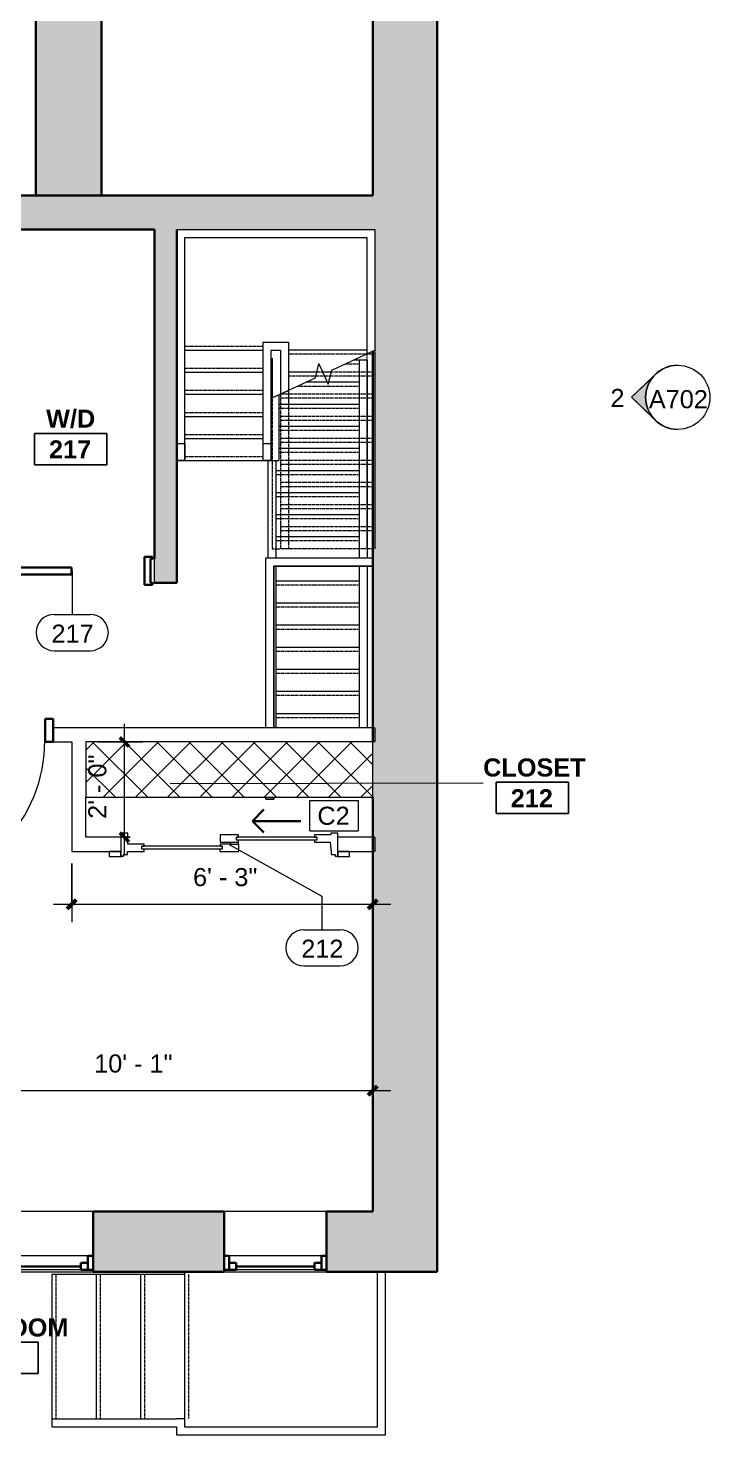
# Model space of a CAD drawing. Header units: inches. Extents: x -545 to 1083, y -2066 to -1239.
# Drawn here: x 913.2 to 1082.9, y -1970.5 to -1620.2 of the extents above; entities that cross this region are included whole.
import ezdxf

# ---------------------------------------------------------------- set-up
doc = ezdxf.new("R2010")
doc.units = ezdxf.units.IN
doc.header["$MEASUREMENT"] = 0
doc.linetypes.add('Overhead 1_16_', pattern=[0.101562, 0.0625, -0.039062])
for name, color, linetype, lineweight in [('A-ANNO-DIMS', 211, 'Continuous', 9), ('A-ANNO-DIMS-48', 211, 'Continuous', 9), ('A-ANNO-KEYN', 231, 'Continuous', 9), ('A-AREA-IDEN', 2, 'Continuous', 9), ('A-DETL-GENF', 92, 'Continuous', 9), ('A-DOOR', 31, 'Continuous', 18), ('A-DOOR-FRAM', 31, 'Continuous', 30), ('A-DOOR-GLAZ', 31, 'Continuous', 9), ('A-DOOR-IDEN', 31, 'Continuous', 9), ('A-DOOR-OPNG', 31, 'Continuous', 30), ('A-FLOR-HRAL', 11, 'Continuous', 9), ('A-GLAZ', 151, 'Continuous', 18), ('A-ROOF', 132, 'Continuous', 18), ('A-ROOF-PATT', 132, 'Continuous', 18), ('A-WALL', 113, 'Continuous', 18), ('A-WALL-PATT', 111, 'Continuous', 18), ('G-ANNO-SYMB', 111, 'Continuous', 9), ('I-WALL', 2, 'Continuous', 18), ('Q-CASE', 31, 'Continuous', 9), ('S-STRS', 31, 'Continuous', 18), ('S-STRS-MBND', 31, 'Continuous', 18)]:
    doc.layers.add(name, color=color, linetype=linetype, lineweight=lineweight)
doc.styles.add('Arial', font='arial.ttf', dxfattribs={"height": 4.5})
doc.styles.add('Swis721 Lt BT', font='swissl.ttf', dxfattribs={"height": 4.5})
doc.styles.add('Swis721 Lt BT_B', font='', dxfattribs={"height": 4.5})
doc.styles.get('Swis721 Lt BT_B').set_extended_font_data('Swis721 Lt BT', bold=True)
doc.dimstyles.new('OTJ_-_3_32__Linear__1_2__Tolerance', dxfattribs={"dimscale": 12, "dimtxt": 4.748918, "dimasz": 0.1875, "dimexe": 0.375, "dimexo": 0.25, "dimgap": 0.25, "dimtad": 1, "dimdec": 1, "dimrnd": 0.5, "dimzin": 3, "dimdsep": 46, "dimlunit": 4, "dimtxsty": 'Swis721 Lt BT', "dimblk1": 'OBLIQUE', "dimblk2": 'OBLIQUE', "dimsah": 1, "dimcen": 0.09, "dimdle": 0.375, "dimazin": 0, "dimtfac": 1, "dimtdec": 4, "dimtix": 1, "dimtmove": 0, "dimatfit": 3, "dimfxl": 1, "dimtvp": 1, "dimfrac": 2, "dimtolj": 1, "dimtzin": 0, "dimarcsym": 2})

# ---------------------------------------------------------------- blocks, each defined once
blk = doc.blocks.new('Window-Double-Hung - 2_ - 1 139_256_ Wx 42_-5478414-2ND FLOOR - CONSTRUCTION')
at = {"layer": 'A-GLAZ', "color": 8, "lineweight": 30}
for p, q in [((-12.77, 7.5), (-12.77, -7.5)), ((12.77, -7.5), (12.77, 7.5)), ((-12.77, 7), (-9.77, 7)), ((-11.52, 7), (-11.52, 3.5)), ((-11.52, 5.25), (-9.77, 5.25)), ((-9.77, 7), (-9.77, 5.25)), ((-9.77, 6.13), (9.77, 6.13)), ((9.77, 7), (12.77, 7)), ((9.77, 7), (9.77, 5.25)), ((11.52, 5.25), (9.77, 5.25)), ((11.52, 7), (11.52, 3.5)), ((-12.77, 3.5), (-11.52, 3.5)), ((11.52, 3.5), (12.77, 3.5))]:
    blk.add_line(p, q, dxfattribs=at)
at = {"layer": 'A-GLAZ'}
for p, q in [((12.77, 7.5), (-12.77, 7.5)), ((-12.77, -7.5), (12.77, -7.5))]:
    blk.add_line(p, q, dxfattribs=at)
at = {"layer": 'A-GLAZ', "lineweight": 9}
for p, q in [((-9.77, 7), (9.77, 7)), ((-11.52, 3.5), (11.52, 3.5))]:
    blk.add_line(p, q, dxfattribs=at)
blk = doc.blocks.new('Top Rail Type - Top Rail_Internal_-5120878-2ND FLOOR - CONSTRUCTION')
at = {"layer": 'A-FLOR-HRAL'}
blk.add_hatch(color=7, dxfattribs=at).paths.add_polyline_path([(973.68, -1723.68), (973.68, -1723.67), (971.68, -1723.68)], flags=0)
for p, q in [((971.68, -1723.68), (973.68, -1723.68)), ((971.68, -1727.91), (971.68, -1723.68)), ((973.68, -1723.68), (973.68, -1727.91)), ((973.68, -1727.91), (971.68, -1727.91))]:
    blk.add_line(p, q, dxfattribs=at)
blk = doc.blocks.new('Top Rail Type - Top Rail_Internal_-V5-2ND FLOOR - CONSTRUCTION')
at = {"layer": 'A-FLOR-HRAL'}
for p, q in [((971.68, -1698.41), (977.98, -1698.41)), ((971.68, -1703.41), (971.68, -1698.41)), ((977.98, -1698.41), (977.98, -1710.43)), ((973.68, -1700.41), (975.98, -1700.41)), ((973.68, -1703.41), (973.68, -1700.41)), ((975.98, -1700.41), (975.98, -1711.37)), ((971.68, -1727.91), (971.68, -1703.41)), ((973.68, -1727.91), (973.68, -1703.41)), ((975.98, -1711.37), (977.98, -1710.43)), ((971.68, -1727.91), (973.68, -1727.91))]:
    blk.add_line(p, q, dxfattribs=at)
at = {"layer": 'A-FLOR-HRAL', "linetype": 'Overhead 1_16_'}
for p, q in [((975.98, -1711.37), (975.98, -1749.91)), ((977.98, -1710.43), (977.98, -1749.91)), ((977.98, -1749.91), (975.98, -1749.91))]:
    blk.add_line(p, q, dxfattribs=at)
blk = doc.blocks.new('Top Rail Type - Top Rail_Internal_-5120897-2ND FLOOR - CONSTRUCTION')
at = {"layer": 'A-FLOR-HRAL'}
blk.add_hatch(color=7, dxfattribs=at).paths.add_polyline_path([(952.18, -1723.68), (952.18, -1723.67), (950.18, -1723.68)], flags=0)
for p, q in [((950.18, -1723.68), (952.18, -1723.68)), ((950.18, -1727.91), (950.18, -1723.68)), ((952.18, -1723.68), (952.18, -1727.91)), ((952.18, -1727.91), (950.18, -1727.91))]:
    blk.add_line(p, q, dxfattribs=at)
blk = doc.blocks.new('Top Rail Type - Top Rail_Internal_-V6-2ND FLOOR - CONSTRUCTION')
at = {"layer": 'A-FLOR-HRAL'}
for p, q in [((950.18, -1670.41), (999.48, -1670.41)), ((950.18, -1700.41), (950.18, -1670.41)), ((999.48, -1670.41), (999.48, -1694.91)), ((952.18, -1672.41), (997.48, -1672.41)), ((952.18, -1700.41), (952.18, -1672.41)), ((997.48, -1672.41), (997.48, -1694.91)), ((997.48, -1694.91), (997.48, -1701.34)), ((999.48, -1694.91), (999.48, -1700.41)), ((950.18, -1727.91), (950.18, -1700.41)), ((952.18, -1727.91), (952.18, -1700.41)), ((997.48, -1701.34), (999.48, -1700.41)), ((950.18, -1727.91), (952.18, -1727.91))]:
    blk.add_line(p, q, dxfattribs=at)
at = {"layer": 'A-FLOR-HRAL', "linetype": 'Overhead 1_16_'}
for p, q in [((997.48, -1701.34), (997.48, -1749.91)), ((999.48, -1700.41), (999.48, -1749.91)), ((999.48, -1749.91), (997.48, -1749.91))]:
    blk.add_line(p, q, dxfattribs=at)
blk = doc.blocks.new('Top Rail Type - Top Rail_Internal_-5427093-2ND FLOOR - CONSTRUCTION')
at = {"layer": 'A-FLOR-HRAL'}
for p, q in [((972.39, -1794.46), (972.39, -1752.16)), ((972.39, -1752.16), (998.98, -1752.16)), ((974.39, -1754.16), (974.39, -1794.46)), ((998.98, -1754.16), (974.39, -1754.16)), ((972.39, -1812.18), (972.39, -1811.74)), ((974.39, -1812.18), (972.39, -1812.18)), ((974.39, -1811.74), (974.39, -1812.18))]:
    blk.add_line(p, q, dxfattribs=at)
blk = doc.blocks.new('Top Rail Type - Top Rail_Internal_-V9-2ND FLOOR - CONSTRUCTION')
at = {"layer": 'A-FLOR-HRAL'}
for p, q in [((972.39, -1752.16), (998.98, -1752.16)), ((972.39, -1794.46), (972.39, -1752.16)), ((974.39, -1754.16), (998.98, -1754.16)), ((974.39, -1794.46), (974.39, -1754.16)), ((972.39, -1812.18), (972.39, -1811.74)), ((972.39, -1812.18), (974.39, -1812.18)), ((974.39, -1812.18), (974.39, -1811.74))]:
    blk.add_line(p, q, dxfattribs=at)
blk = doc.blocks.new('Single Flush - D1 3_ X 8_  - NOT FR-6102448-2ND FLOOR - CONSTRUCTION')
at = {"layer": 'A-DOOR', "lineweight": 30}
for p, q in [((16.15625, 37.5625), (16.15625, 1.75)), ((17.90625, 37.5625), (16.15625, 37.5625)), ((17.90625, 1.75), (17.90625, 37.5625)), ((16.15625, 1.75), (17.90625, 1.75))]:
    blk.add_line(p, q, dxfattribs=at)
at = {"layer": 'A-DOOR', "lineweight": 9}
blk.add_arc((17.90625, 1.75), 35.8125, 90, 180.5, dxfattribs=at)
at = {"layer": 'A-DOOR-FRAM'}
for p, q in [((-20, -4), (-20, 1.75)), ((-20, 1.75), (-18, 1.75)), ((-18, -4), (-18, 1.75)), ((18.000004, -4), (18.000004, 1.75)), ((18.000004, 1.75), (20.000004, 1.75)), ((20.000004, -4), (20.000004, 1.75)), ((-20, -4), (-18, -4)), ((18.000004, -4), (20.000004, -4))]:
    blk.add_line(p, q, dxfattribs=at)
blk = doc.blocks.new('Single Flush Pocket - D4 3_ X 8_-6057209-2ND FLOOR - CONSTRUCTION')
at = {"layer": 'A-DOOR', "lineweight": 30}
for p, q in [((0.1875, 0.875), (0.1875, -0.875)), ((36, 0.875), (0.1875, 0.875)), ((36, -0.875), (36, 0.875)), ((0.1875, -0.875), (36, -0.875))]:
    blk.add_line(p, q, dxfattribs=at)
at = {"layer": 'A-DOOR', "lineweight": 9}
blk.add_arc((36, 0.875), 35.8125, 180, 180.5, dxfattribs=at)
at = {"layer": 'A-DOOR-FRAM'}
for p, q in [((-20, 3.5), (-18, 3.5)), ((-20, 3.5), (-20, 3)), ((-20, 3), (-19.5, 3)), ((-19.5, -3), (-19.5, 3)), ((-18, -3.5), (-18, 3.5)), ((18.000004, -3.5), (18.000004, 3.5)), ((18.000004, 3.5), (20.000004, 3.5)), ((19.500004, 3), (20.000004, 3)), ((19.500004, -3), (19.500004, 3)), ((20.000004, 3.5), (20.000004, 3)), ((-20, -3), (-19.5, -3)), ((-20, -3.5), (-20, -3)), ((-20, -3.5), (-18, -3.5)), ((18.000004, -3.5), (20.000004, -3.5)), ((19.500004, -3), (20.000004, -3)), ((20.000004, -3.5), (20.000004, -3))]:
    blk.add_line(p, q, dxfattribs=at)
blk = doc.blocks.new('Door-Sliding-JELD-WEN-2_Panel-Stationary_Active-Wide_Stile-EpicVue - Not A Type - Load Type Catalog 4_6_-5760578-2ND FLOOR - CONSTRUCTION')
at = {"layer": 'A-DETL-GENF'}
for p, q in [((-26.86, 3.06), (-29.91, 3.06)), ((-29.91, 3.06), (-29.91, 1.8)), ((-29.91, 1.8), (-27, 1.8)), ((-27, 1.8), (-27, 2.98)), ((-27, 2.98), (-26.86, 2.98)), ((-26.34, 2.94), (-27, 2.94)), ((-27, 2.94), (-27, -2.8)), ((-26.86, 2.98), (-26.86, 3.06)), ((-26.34, 2.55), (-26.34, 2.94)), ((-25.34, 2.55), (-26.34, 2.55)), ((-25.34, 2.06), (-25.34, 2.55)), ((-25.11, -0.54), (-25.34, 2.06)), ((2.32, 1.74), (-2.37, 1.74)), ((-2.37, 1.74), (-2.37, -0.1)), ((1.78, 0.48), (1.78, 1.23)), ((1.78, 1.23), (2.32, 1.23)), ((2.31, 0.48), (1.78, 0.48)), ((2.31, -0.05), (2.31, 0.48)), ((2.32, 1.23), (2.32, 1.74)), ((21.2, 1.74), (21.2, 1.23)), ((25.33, 1.74), (21.2, 1.74)), ((21.2, 1.23), (21.75, 1.23)), ((21.75, 0.48), (21.21, 0.48)), ((21.21, 0.48), (21.21, -0.05)), ((21.75, 1.23), (21.75, 0.48)), ((26.34, 2.55), (25.33, 2.55)), ((25.33, 2.55), (25.33, 1.74)), ((27, 2.95), (26.34, 2.95)), ((26.34, 2.95), (26.34, 2.55)), ((26.86, 3.06), (26.86, 2.98)), ((29.91, 3.06), (26.86, 3.06)), ((26.86, 2.98), (27, 2.98)), ((27, 2.98), (27, 1.8)), ((27, -2.8), (27, 2.95)), ((27, 1.8), (29.91, 1.8)), ((29.91, 1.8), (29.91, 3.06)), ((-27, -2.8), (-25.25, -2.8)), ((-25.25, -2.8), (-25.25, -2.33)), ((-25.25, -2.33), (-21.22, -2.33)), ((-21.21, -0.54), (-25.11, -0.54)), ((-21.75, -1.8), (-21.75, -1.05)), ((-21.75, -1.05), (-21.21, -1.05)), ((-21.22, -1.8), (-21.75, -1.8)), ((-21.22, -2.33), (-21.22, -1.8)), ((-21.21, -1.05), (-21.21, -0.54)), ((-2.37, -0.1), (-2.32, -0.1)), ((-2.32, -0.05), (-2.32, -0.1)), ((-0.28, -0.05), (-2.32, -0.05)), ((-2.32, -0.1), (-2.32, -1.05)), ((-0.28, -0.54), (-2.32, -0.54)), ((-2.32, -1.05), (-1.78, -1.05)), ((-1.78, -1.8), (-2.31, -1.8)), ((-2.31, -1.8), (-2.31, -2.33)), ((-2.31, -2.33), (2.31, -2.33)), ((-1.78, -1.05), (-1.78, -1.8)), ((-0.28, -0.54), (-0.28, -0.05)), ((-0.28, -0.05), (2.31, -0.05)), ((2.31, -0.54), (-0.28, -0.54)), ((2.31, -2.33), (2.31, -0.54)), ((21.21, -0.05), (25.25, -0.05)), ((25.25, -0.05), (25.25, -2.8)), ((25.25, -2.8), (27, -2.8))]:
    blk.add_line(p, q, dxfattribs=at)
at = {"layer": 'A-DOOR-GLAZ'}
for p, q in [((1.78, 1.23), (21.75, 1.23)), ((1.78, 0.48), (21.75, 0.48)), ((-21.75, -1.05), (-1.78, -1.05)), ((-21.75, -1.8), (-1.78, -1.8))]:
    blk.add_line(p, q, dxfattribs=at)
at = {"layer": 'A-DOOR-OPNG'}
for p, q in [((-8.6, -2.99), (-5.77, -5.81)), ((-5.77, -5.81), (-17.77, -5.81)), ((-8.6, -8.64), (-5.77, -5.81))]:
    blk.add_line(p, q, dxfattribs=at)
blk = doc.blocks.new('CW Shelves _ Rails - Shelve Rail-5765591-2ND FLOOR - CONSTRUCTION')
at = {"layer": 'Q-CASE'}
h = blk.add_hatch(dxfattribs=at)
h.set_pattern_fill('FP_18', color=256, style=0, pattern_type=2)
h.set_pattern_definition([(45, (-925.577, 1795.6), (-4.006467, 4.006467), []), (135, (-925.577, 1795.6), (-4.006467, -4.006467), [])])
h.paths.add_polyline_path([(2.35, -16.14), (73.4, -16.14), (73.4, -2.36), (2, -2.36), (2, -16.14)], flags=0)
for p, q in [((73.4, -2.36), (2, -2.36)), ((2, -2.36), (2, -16.14)), ((73.4, -16.14), (73.4, -2.36)), ((2, -16.14), (73.4, -16.14))]:
    blk.add_line(p, q, dxfattribs=at)
blk = doc.blocks.new('Elevation - Filled Arrow 2-347888-2ND FLOOR - CONSTRUCTION')
at = {"layer": 'G-ANNO-SYMB'}
blk.add_circle((0, 0), 0.1664, dxfattribs=at)
blk = doc.blocks.new('Elevation - Filled Arrow-151867-2ND FLOOR - CONSTRUCTION')
at = {"layer": 'G-ANNO-SYMB'}
h = blk.add_hatch(color=256, dxfattribs=at)
edge = h.paths.add_edge_path(flags=0)
edge.add_line((0, 0.2393), (0.1103, 0.1247))
edge.add_arc((-0.0002, -0.0002), 0.1667, 48.49802, 130.55707)
edge.add_line((-0.1085, 0.1265), (0, 0.2393))
for p, q in [((0, 0.2393), (-0.1085, 0.1265)), ((-0.1084, 0.1266), (0, 0.2393)), ((0, 0.2393), (-0.1084, 0.1266)), ((0, 0.2393), (0.11, 0.1249)), ((0.1103, 0.1247), (0, 0.2393))]:
    blk.add_line(p, q, dxfattribs=at)
blk.add_arc((-0.0002, -0.0002), 0.1667, 48.49802, 130.55707, dxfattribs=at)
blk.add_ellipse((-0.0002, -0.0001), major_axis=(-0.1667, 0), ratio=0.999376, start_param=3.141593, end_param=6.283185, dxfattribs=at)
blk = doc.blocks.new('Room Tag - Room Name and Number-3379422-2ND FLOOR - CONSTRUCTION')
at = {"layer": 'A-AREA-IDEN'}
for p, q in [((-0.1881, -0.1636), (-0.1881, -0.0018)), ((-0.1881, -0.0018), (0.1869, -0.0018)), ((0.1869, -0.0018), (-0.1881, -0.0018)), ((-0.1881, -0.0018), (-0.1881, -0.1636)), ((0.1869, -0.0018), (0.1869, -0.1636)), ((0.1869, -0.1636), (0.1869, -0.0018)), ((0.1869, -0.1636), (-0.1881, -0.1636)), ((-0.1881, -0.1636), (0.1869, -0.1636))]:
    blk.add_line(p, q, dxfattribs=at)
blk = doc.blocks.new('Keynote Tag - Keynote Number - Boxed-135510-2ND FLOOR - CONSTRUCTION')
at = {"layer": 'A-ANNO-KEYN'}
for p, q in [((-0.125, -0.0792), (-0.125, 0.0781)), ((-0.125, 0.0781), (0.125, 0.0781)), ((0.125, 0.0781), (0.125, -0.0792)), ((-0.125, -0.0792), (0.125, -0.0792))]:
    blk.add_line(p, q, dxfattribs=at)
blk = doc.blocks.new('DIMBLOCK21-2ND FLOOR - CONSTRUCTION')
at = {"layer": 'A-ANNO-DIMS-48'}
for p, q in [((878.18, -1886.18), (878.18, -1880.27)), ((998.98, -1886.18), (998.98, -1880.27)), ((873.68, -1884.77), (1003.48, -1884.77)), ((878.18, -1884.77), (878.18, -1886.18)), ((998.98, -1884.77), (998.98, -1886.18))]:
    blk.add_line(p, q, dxfattribs=at)
at = {"layer": 'A-ANNO-DIMS-48', "lineweight": 50}
for p, q in [((878.18, -1884.77), (879.3, -1883.65)), ((998.98, -1884.77), (1000.1, -1883.65)), ((878.18, -1884.77), (877.05, -1885.9)), ((998.98, -1884.77), (997.85, -1885.9))]:
    blk.add_line(p, q, dxfattribs=at)
at = {"layer": 'A-ANNO-DIMS-48', "color": 0, "insert": (929.65, -1875.77), "char_height": 4.5, "width": 21.438, "attachment_point": 1, "line_spacing_factor": 1.005062, "style": 'Swis721 Lt BT'}
blk.add_mtext('10\' - 1"', dxfattribs=at)
blk = doc.blocks.new('_Oblique')
at = {"color": 0, "linetype": 'ByBlock', "lineweight": -2}
blk.add_line((-0.5, -0.5), (0.5, 0.5), dxfattribs=at)
blk = doc.blocks.new('DIMBLOCK28-2ND FLOOR - CONSTRUCTION')
at = {"layer": 'A-ANNO-DIMS-48'}
for p, q in [((937.18, -1826.21), (937.18, -1793.46)), ((930.57, -1797.96), (941.68, -1797.96)), ((937.18, -1797.96), (930.57, -1797.96)), ((938.59, -1821.71), (932.68, -1821.71)), ((937.18, -1821.71), (938.59, -1821.71))]:
    blk.add_line(p, q, dxfattribs=at)
at = {"layer": 'A-ANNO-DIMS-48', "lineweight": 50}
for p, q in [((937.18, -1797.96), (936.06, -1796.84)), ((937.18, -1797.96), (938.31, -1799.09)), ((937.18, -1821.71), (936.06, -1820.59)), ((937.18, -1821.71), (938.31, -1822.84))]:
    blk.add_line(p, q, dxfattribs=at)
at = {"layer": 'A-ANNO-DIMS-48', "color": 0, "insert": (928.18, -1817.11), "char_height": 4.5, "width": 17.4579, "attachment_point": 1, "rotation": 90, "line_spacing_factor": 1.005062, "style": 'Swis721 Lt BT'}
blk.add_mtext('2\' - 0"', dxfattribs=at)
blk = doc.blocks.new('DIMBLOCK29-2ND FLOOR - CONSTRUCTION')
at = {"layer": 'A-ANNO-DIMS-48'}
for p, q in [((924.07, -1828.21), (924.07, -1842.87)), ((924.07, -1838.37), (924.07, -1828.21)), ((998.98, -1839.78), (998.98, -1833.87)), ((919.57, -1838.37), (1003.48, -1838.37)), ((998.98, -1838.37), (998.98, -1839.78))]:
    blk.add_line(p, q, dxfattribs=at)
at = {"layer": 'A-ANNO-DIMS-48', "lineweight": 50}
for p, q in [((924.07, -1838.37), (922.95, -1839.5)), ((924.07, -1838.37), (925.2, -1837.25)), ((998.98, -1838.37), (997.85, -1839.5)), ((998.98, -1838.37), (1000.1, -1837.25))]:
    blk.add_line(p, q, dxfattribs=at)
at = {"layer": 'A-ANNO-DIMS-48', "color": 0, "insert": (954.25, -1829.37), "char_height": 4.5, "width": 17.4579, "attachment_point": 1, "line_spacing_factor": 1.005062, "style": 'Swis721 Lt BT'}
blk.add_mtext('6\' - 3"', dxfattribs=at)
blk = doc.blocks.new('Door Tag - Door Tag-41184-2ND FLOOR - CONSTRUCTION')
at = {"layer": 'A-DOOR-IDEN'}
for p, q in [((-0.09375, 0.09375), (0.09375, 0.09375)), ((-0.09375, -0.09375), (0.09375, -0.09375))]:
    blk.add_line(p, q, dxfattribs=at)
for centre, start, end in [((-0.09375, 0), 90, 270), ((0.09375, 0), 270, 90)]:
    blk.add_arc(centre, 0.09375, start, end, dxfattribs=at)

msp = doc.modelspace()

# ---------------------------------------------------------------- hatches: boundary and pattern name
at = {"layer": 'A-ROOF-PATT'}
msp.add_hatch(color=250, dxfattribs=at).paths.add_polyline_path([(915.13, -1661.91), (931.45, -1661.91), (931.45, -1424.56), (915.13, -1424.56)], flags=0)
at = {"layer": 'A-WALL-PATT', "lineweight": 9}
for points in [[(998.98, -1929.91), (1014.98, -1929.91), (1014.98, -1437.56), (998.98, -1437.56), (998.98, -1670.41), (999.48, -1670.41), (999.48, -1700.41), (998.98, -1700.64), (998.98, -1914.91)], [(998.98, -1670.41), (998.98, -1661.91), (898.62, -1661.91), (898.62, -1670.41), (997.48, -1670.41)], [(950.18, -1758.38), (950.18, -1670.41), (944.68, -1670.41), (944.68, -1758.38)]]:
    msp.add_hatch(color=7, dxfattribs=at).paths.add_polyline_path(points, flags=0)
h = msp.add_hatch(color=7, dxfattribs=at)
h.paths.add_polyline_path([(998.98, -1929.91), (998.98, -1914.91), (987.5, -1914.91), (987.5, -1929.91)], flags=0)
h.paths.add_polyline_path([(961.96, -1929.91), (961.96, -1914.91), (929.37, -1914.91), (929.37, -1929.91)], flags=0)
h.paths.add_polyline_path([(903.82, -1929.91), (903.82, -1914.91), (874.68, -1914.91), (874.68, -1929.91)], flags=0)
h.paths.add_polyline_path([(849.14, -1929.91), (849.14, -1914.91), (828.03, -1914.91), (828.03, -1915.23), (823.16, -1915.23), (823.16, -1914.91), (807.14, -1914.91), (807.14, -1929.91)], flags=0)
h.paths.add_polyline_path([(781.14, -1929.91), (781.14, -1914.91), (742.31, -1914.91), (742.31, -1929.91)], flags=0)
h.paths.add_polyline_path([(700.5, -1929.91), (716.31, -1929.91), (716.31, -1914.91), (631.75, -1914.91), (631.75, -1929.91)], flags=0)
h.paths.add_polyline_path([(601.82, -1929.91), (601.82, -1914.91), (549.57, -1914.91), (549.57, -1929.91)], flags=0)
h.paths.add_polyline_path([(519.64, -1929.91), (519.64, -1914.91), (478.36, -1914.91), (478.36, -1929.91), (479.96, -1929.91)], flags=0)
h.paths.add_polyline_path([(369.69, -1929.91), (377.07, -1929.91), (377.07, -1914.91), (335.08, -1914.91), (335.08, -1929.91)], flags=0)
h.paths.add_polyline_path([(448.42, -1929.91), (448.42, -1914.91), (407, -1914.91), (407, -1929.91)], flags=0)

# ---------------------------------------------------------------- linework, layer by layer
at = {"layer": 'A-AREA-IDEN'}
msp.add_line((948.56, -1808.35), (1026.45, -1808.11), dxfattribs=at)
at = {"layer": 'A-DOOR-IDEN'}
for p, q in [((924.18, -1755.38), (924.18, -1766.25)), ((963.28, -1823.46), (986.34, -1836.34)), ((986.34, -1836.34), (986.34, -1844.71))]:
    msp.add_line(p, q, dxfattribs=at)
at = {"layer": 'A-ROOF', "color": 8, "lineweight": 30}
for p, q in [((915.13, -1424.56), (915.13, -1661.91)), ((931.45, -1661.91), (931.45, -1424.56))]:
    msp.add_line(p, q, dxfattribs=at)
at = {"layer": 'A-WALL', "color": 8, "lineweight": 30}
for p, q in [((1014.98, -1929.91), (1014.98, -1424.56)), ((998.98, -1437.56), (998.98, -1661.91)), ((998.98, -1661.91), (846.36, -1661.91)), ((903.8, -1670.41), (944.68, -1670.41)), ((998.98, -1700.64), (998.98, -1797.96)), ((998.98, -1811.74), (998.98, -1914.91)), ((961.96, -1914.91), (929.37, -1914.91)), ((998.98, -1914.91), (987.5, -1914.91)), ((929.37, -1929.91), (961.96, -1929.91)), ((987.5, -1929.91), (1014.98, -1929.91))]:
    msp.add_line(p, q, dxfattribs=at)
at = {"layer": 'A-WALL'}
for p, q in [((944.68, -1758.38), (944.68, -1752.38)), ((999.48, -1794.46), (998.98, -1794.46)), ((999.48, -1797.96), (998.98, -1797.96)), ((999.48, -1821.71), (998.98, -1821.71)), ((999.48, -1825.21), (998.98, -1825.21))]:
    msp.add_line(p, q, dxfattribs=at)
at = {"layer": 'I-WALL', "color": 8, "lineweight": 30}
for p, q in [((944.68, -1670.41), (944.68, -1752.38)), ((950.18, -1758.38), (950.18, -1670.41)), ((944.68, -1758.38), (950.18, -1758.38))]:
    msp.add_line(p, q, dxfattribs=at)
at = {"layer": 'I-WALL'}
for p, q in [((944.68, -1752.38), (943.68, -1752.38)), ((943.68, -1752.38), (943.68, -1754.25)), ((943.68, -1754.25), (943.72, -1754.25)), ((943.72, -1754.25), (943.72, -1756.5)), ((943.72, -1756.5), (943.68, -1756.5)), ((943.68, -1756.5), (943.68, -1758.38)), ((943.68, -1758.38), (944.68, -1758.38)), ((998.98, -1794.46), (919.43, -1794.46)), ((919.43, -1794.46), (919.43, -1797.96)), ((919.43, -1797.96), (924.07, -1797.96)), ((924.07, -1797.96), (924.07, -1825.21)), ((927.57, -1821.71), (927.57, -1811.74)), ((936.28, -1821.71), (927.57, -1821.71)), ((998.98, -1821.71), (990.28, -1821.71)), ((924.07, -1825.21), (936.28, -1825.21)), ((990.28, -1825.21), (998.98, -1825.21))]:
    msp.add_line(p, q, dxfattribs=at)
at = {"layer": 'I-WALL', "lineweight": 9}
for p, q in [((999.48, -1794.46), (999.48, -1797.96)), ((999.48, -1821.71), (999.48, -1825.21))]:
    msp.add_line(p, q, dxfattribs=at)
at = {"layer": 'S-STRS', "linetype": 'Overhead 1_16_', "lineweight": 9}
for p, q in [((952.18, -1699.41), (971.68, -1699.41)), ((997.33, -1701.41), (977.98, -1701.41)), ((952.18, -1704.91), (971.68, -1704.91)), ((985.6, -1703.93), (985.51, -1703.93)), ((995.57, -1703.93), (991.93, -1703.93)), ((984.79, -1706.91), (977.98, -1706.91)), ((988.4, -1706.91), (986.99, -1706.91)), ((952.18, -1710.41), (971.68, -1710.41)), ((995.57, -1709.43), (980.13, -1709.43)), ((952.18, -1715.91), (971.68, -1715.91)), ((995.57, -1714.93), (975.68, -1714.93)), ((952.18, -1721.41), (971.68, -1721.41)), ((995.57, -1720.43), (975.68, -1720.43)), ((995.57, -1725.93), (975.68, -1725.93)), ((952.18, -1726.91), (971.68, -1726.91)), ((995.57, -1731.43), (974.88, -1731.43)), ((995.57, -1736.93), (974.88, -1736.93)), ((995.57, -1742.43), (974.88, -1742.43)), ((995.57, -1747.93), (974.88, -1747.93)), ((995.57, -1758.93), (974.88, -1758.93)), ((995.57, -1764.43), (974.88, -1764.43)), ((995.57, -1769.93), (974.88, -1769.93)), ((995.57, -1775.43), (974.88, -1775.43)), ((995.57, -1780.93), (974.88, -1780.93)), ((995.57, -1786.43), (974.88, -1786.43)), ((995.57, -1791.93), (974.88, -1791.93)), ((920.14, -1930.48), (920.14, -1966.48)), ((931.14, -1930.48), (931.14, -1966.48)), ((942.14, -1930.48), (942.14, -1966.48)), ((953.14, -1930.48), (953.14, -1966.48))]:
    msp.add_line(p, q, dxfattribs=at)
at = {"layer": 'S-STRS', "lineweight": 9}
for p, q in [((952.18, -1700.41), (971.68, -1700.41)), ((997.48, -1700.41), (977.98, -1700.41)), ((973.98, -1702.41), (973.98, -1712.3)), ((995.57, -1702.93), (994.07, -1702.93)), ((997.57, -1702.93), (995.57, -1702.93)), ((995.57, -1702.93), (995.57, -1708.43)), ((997.57, -1702.93), (997.57, -1752.16)), ((952.18, -1705.91), (971.68, -1705.91)), ((985.03, -1705.91), (977.98, -1705.91)), ((987.7, -1708.43), (982.28, -1708.43)), ((988.65, -1705.91), (986.52, -1705.91)), ((995.57, -1708.43), (988.03, -1708.43)), ((995.57, -1708.43), (995.57, -1713.93)), ((952.18, -1711.41), (971.68, -1711.41)), ((975.68, -1727.91), (975.68, -1711.51)), ((995.57, -1713.93), (975.68, -1713.93)), ((995.57, -1713.93), (995.57, -1719.43)), ((952.18, -1716.91), (971.68, -1716.91)), ((995.57, -1719.43), (975.68, -1719.43)), ((995.57, -1719.43), (995.57, -1724.93)), ((952.18, -1722.41), (971.68, -1722.41)), ((995.57, -1724.93), (975.68, -1724.93)), ((995.57, -1724.93), (995.57, -1730.43)), ((952.18, -1727.91), (971.68, -1727.91)), ((972.88, -1727.91), (972.88, -1752.16)), ((973.68, -1727.91), (975.68, -1727.91)), ((974.88, -1727.91), (974.88, -1730.43)), ((974.88, -1730.43), (974.88, -1735.93)), ((995.57, -1730.43), (974.88, -1730.43)), ((995.57, -1730.43), (995.57, -1735.93)), ((974.88, -1735.93), (974.88, -1741.43)), ((995.57, -1735.93), (974.88, -1735.93)), ((995.57, -1735.93), (995.57, -1741.43)), ((974.88, -1741.43), (974.88, -1746.93)), ((995.57, -1741.43), (974.88, -1741.43)), ((995.57, -1741.43), (995.57, -1746.93)), ((974.88, -1746.93), (974.88, -1752.16)), ((995.57, -1746.93), (974.88, -1746.93)), ((995.57, -1746.93), (995.57, -1752.16)), ((974.88, -1754.16), (974.88, -1757.93)), ((995.57, -1754.16), (995.57, -1757.93)), ((997.57, -1754.16), (997.57, -1794.46)), ((974.88, -1757.93), (974.88, -1763.43)), ((995.57, -1757.93), (974.88, -1757.93)), ((995.57, -1757.93), (995.57, -1763.43)), ((974.88, -1763.43), (974.88, -1768.93)), ((995.57, -1763.43), (974.88, -1763.43)), ((995.57, -1763.43), (995.57, -1768.93)), ((974.88, -1768.93), (974.88, -1774.43)), ((995.57, -1768.93), (974.88, -1768.93)), ((995.57, -1768.93), (995.57, -1774.43)), ((974.88, -1774.43), (974.88, -1779.93)), ((995.57, -1774.43), (974.88, -1774.43)), ((995.57, -1774.43), (995.57, -1779.93)), ((974.88, -1779.93), (974.88, -1785.43)), ((995.57, -1779.93), (974.88, -1779.93)), ((995.57, -1779.93), (995.57, -1785.43)), ((974.88, -1785.43), (974.88, -1790.93)), ((995.57, -1785.43), (974.88, -1785.43)), ((995.57, -1785.43), (995.57, -1790.93)), ((974.88, -1790.93), (974.88, -1794.46)), ((995.57, -1790.93), (974.88, -1790.93)), ((995.57, -1790.93), (995.57, -1794.46)), ((919.14, -1930.48), (919.14, -1966.48)), ((919.14, -1930.48), (930.14, -1930.48)), ((930.14, -1930.48), (941.14, -1930.48)), ((930.14, -1930.48), (930.14, -1966.48)), ((941.14, -1930.48), (952.14, -1930.48)), ((941.14, -1930.48), (941.14, -1966.48)), ((952.14, -1929.91), (952.14, -1930.48)), ((952.14, -1930.48), (952.14, -1966.48)), ((1000.14, -1968.48), (1000.14, -1929.91)), ((1002.14, -1970.48), (1002.14, -1929.91)), ((919.14, -1966.48), (919.14, -1968.48)), ((919.14, -1966.48), (930.14, -1966.48)), ((930.14, -1966.48), (941.14, -1966.48)), ((941.14, -1966.48), (950.14, -1966.48)), ((952.14, -1966.48), (950.14, -1966.48)), ((952.14, -1966.48), (952.14, -1968.48)), ((919.14, -1968.48), (950.14, -1968.48)), ((950.14, -1968.48), (950.14, -1970.48)), ((950.14, -1970.48), (1002.14, -1970.48)), ((952.14, -1968.48), (1000.14, -1968.48))]:
    msp.add_line(p, q, dxfattribs=at)
at = {"layer": 'S-STRS-MBND', "lineweight": 9}
for p, q in [((988.77, -1705.4), (999.48, -1700.41)), ((984.69, -1707.31), (985.54, -1703.81)), ((985.54, -1703.81), (987.92, -1708.9)), ((987.92, -1708.9), (988.77, -1705.4)), ((973.98, -1712.3), (984.69, -1707.31))]:
    msp.add_line(p, q, dxfattribs=at)
at = {"layer": 'S-STRS-MBND', "linetype": 'Overhead 1_16_', "lineweight": 9}
for p, q in [((998.98, -1701.41), (997.33, -1701.41)), ((999.48, -1700.84), (999.48, -1749.91)), ((986.99, -1706.91), (984.79, -1706.91)), ((986.52, -1705.91), (985.03, -1705.91)), ((999.48, -1706.91), (988.4, -1706.91)), ((999.48, -1705.91), (988.65, -1705.91)), ((973.98, -1712.3), (973.98, -1749.91)), ((975.98, -1711.37), (975.98, -1749.91)), ((999.48, -1711.41), (975.98, -1711.41)), ((999.48, -1712.41), (975.98, -1712.41)), ((999.48, -1716.91), (975.98, -1716.91)), ((999.48, -1717.91), (975.98, -1717.91)), ((999.48, -1722.41), (975.98, -1722.41)), ((999.48, -1723.41), (975.98, -1723.41)), ((999.48, -1727.91), (975.98, -1727.91)), ((999.48, -1728.91), (975.98, -1728.91)), ((999.48, -1733.41), (975.98, -1733.41)), ((999.48, -1734.41), (975.98, -1734.41)), ((999.48, -1738.91), (975.98, -1738.91)), ((999.48, -1739.91), (975.98, -1739.91)), ((999.48, -1744.41), (975.98, -1744.41)), ((999.48, -1745.41), (975.98, -1745.41)), ((973.98, -1749.91), (975.98, -1749.91)), ((999.48, -1749.91), (975.98, -1749.91))]:
    msp.add_line(p, q, dxfattribs=at)

# ---------------------------------------------------------------- block references
at = {"layer": 'A-ANNO-KEYN', "xscale": 47.99999999999997, "yscale": 47.99999999999997, "zscale": 47.99999999999997}
msp.add_blockref('Keynote Tag - Keynote Number - Boxed-135510-2ND FLOOR - CONSTRUCTION', (989.34, -1816.31), dxfattribs=at)
at = {"layer": 'A-AREA-IDEN', "xscale": 47.99999999999997, "yscale": 47.99999999999997, "zscale": 47.99999999999997}
for p in [(923.87, -1721.08), (1038.75, -1807.92), (906.74, -1947.34)]:
    msp.add_blockref('Room Tag - Room Name and Number-3379422-2ND FLOOR - CONSTRUCTION', p, dxfattribs=at)
at = {"layer": 'A-DOOR', "rotation": 180}
for name, p in [('Single Flush Pocket - D4 3_ X 8_-6057209-2ND FLOOR - CONSTRUCTION', (924.18, -1755.38)), ('Single Flush - D1 3_ X 8_  - NOT FR-6102448-2ND FLOOR - CONSTRUCTION', (899.43, -1796.21)), ('Door-Sliding-JELD-WEN-2_Panel-Stationary_Active-Wide_Stile-EpicVue - Not A Type - Load Type Catalog 4_6_-5760578-2ND FLOOR - CONSTRUCTION', (963.28, -1823.46))]:
    msp.add_blockref(name, p, dxfattribs=at)
at = {"layer": 'A-DOOR-IDEN', "xscale": 47.99999999999997, "yscale": 47.99999999999997, "zscale": 47.99999999999997}
for p in [(924.18, -1770.75), (986.34, -1849.21)]:
    msp.add_blockref('Door Tag - Door Tag-41184-2ND FLOOR - CONSTRUCTION', p, dxfattribs=at)
at = {"layer": 'A-FLOR-HRAL'}
for name in ['Top Rail Type - Top Rail_Internal_-V6-2ND FLOOR - CONSTRUCTION', 'Top Rail Type - Top Rail_Internal_-V5-2ND FLOOR - CONSTRUCTION', 'Top Rail Type - Top Rail_Internal_-5120897-2ND FLOOR - CONSTRUCTION', 'Top Rail Type - Top Rail_Internal_-5120878-2ND FLOOR - CONSTRUCTION', 'Top Rail Type - Top Rail_Internal_-5427093-2ND FLOOR - CONSTRUCTION', 'Top Rail Type - Top Rail_Internal_-V9-2ND FLOOR - CONSTRUCTION']:
    msp.add_blockref(name, (0, 0), dxfattribs=at)
at = {"layer": 'A-GLAZ', "rotation": 180}
for p in [(916.59, -1922.41), (974.73, -1922.41)]:
    msp.add_blockref('Window-Double-Hung - 2_ - 1 139_256_ Wx 42_-5478414-2ND FLOOR - CONSTRUCTION', p, dxfattribs=at)
at = {"layer": 'G-ANNO-SYMB', "xscale": 47.99999999999997, "yscale": 47.99999999999997, "zscale": 47.99999999999997, "rotation": 90}
msp.add_blockref('Elevation - Filled Arrow-151867-2ND FLOOR - CONSTRUCTION', (1074.87, -1712.16), dxfattribs=at)
at = {"layer": 'G-ANNO-SYMB', "xscale": 47.99999999999997, "yscale": 47.99999999999997, "zscale": 47.99999999999997}
msp.add_blockref('Elevation - Filled Arrow 2-347888-2ND FLOOR - CONSTRUCTION', (1074.87, -1712.16), dxfattribs=at)
at = {"layer": 'Q-CASE'}
msp.add_blockref('CW Shelves _ Rails - Shelve Rail-5765591-2ND FLOOR - CONSTRUCTION', (925.58, -1795.6), dxfattribs=at)

# ---------------------------------------------------------------- texts
at = {"layer": 'A-ANNO-KEYN', "insert": (985.2, -1814.09), "char_height": 4.5, "width": 9.8475, "attachment_point": 1, "style": 'Arial'}
msp.add_mtext('C2', dxfattribs=at)
at = {"layer": 'A-AREA-IDEN', "char_height": 4.5, "attachment_point": 1, "style": 'Swis721 Lt BT_B'}
for s, insert, width in [('W/D', (917.69, -1715.22), 14.847), ('217', (918.42, -1722.88), 12.726), ('CLOSET', (1026.45, -1802.07), 29.694), ('212', (1033.31, -1809.73), 12.726), ('BEDROOM', (890.42, -1941.49), 39.39)]:
    msp.add_mtext(s, dxfattribs=dict(at, insert=insert, width=width))
at = {"layer": 'A-DOOR-IDEN', "char_height": 4.5, "width": 12.2715, "attachment_point": 1, "style": 'Swis721 Lt BT'}
for s, insert in [('217', (919.03, -1768.74)), ('212', (981.19, -1847.2))]:
    msp.add_mtext(s, dxfattribs=dict(at, insert=insert))
at = {"layer": 'G-ANNO-SYMB', "char_height": 4.5, "attachment_point": 1}
for s, insert, width, style in [('2', (1058.12, -1710.08), 4.0905, 'Swis721 Lt BT'), ('A702', (1067.68, -1710.38), 17.877, 'Arial')]:
    msp.add_mtext(s, dxfattribs=dict(at, insert=insert, width=width, style=style))

# ---------------------------------------------------------------- dimensions: what is measured, and where the dimension line sits
at = {"layer": 'A-ANNO-DIMS'}
dim = msp.add_linear_dim(base=(937.18311052, -1797.96259488), p1=(935.59212026, -1821.71259488), p2=(927.57243177, -1797.96259488), angle=90, dimstyle='OTJ_-_3_32__Linear__1_2__Tolerance', override={"dimpost": '<>', "dimfxl": 25.067467}, dxfattribs=at)
dim.commit()
dim.dimension.update_dxf_attribs({"geometry": 'DIMBLOCK28-2ND FLOOR - CONSTRUCTION', "text_midpoint": (931.87048323, -1809.83759488)})
for base, p1, p2, override, picture, middle in [((998.98, -1838.37), (924.07, -1825.21), (998.98, -1836.78), {"dimpost": '<>', "dimfxl": 75.795352}, 'DIMBLOCK29-2ND FLOOR - CONSTRUCTION', (961.53, -1833.06)), ((998.98, -1884.77), (878.18, -1883.18), (998.98, -1883.18), {"dimpost": '<>', "dimfxl": 120.800391}, 'DIMBLOCK21-2ND FLOOR - CONSTRUCTION', (938.58, -1879.46))]:
    dim = msp.add_linear_dim(base=base, p1=p1, p2=p2, dimstyle='OTJ_-_3_32__Linear__1_2__Tolerance', override=override, dxfattribs=at)
    dim.commit()
    dim.dimension.update_dxf_attribs({"geometry": picture, "text_midpoint": middle})

doc.saveas('drawing.dxf')
